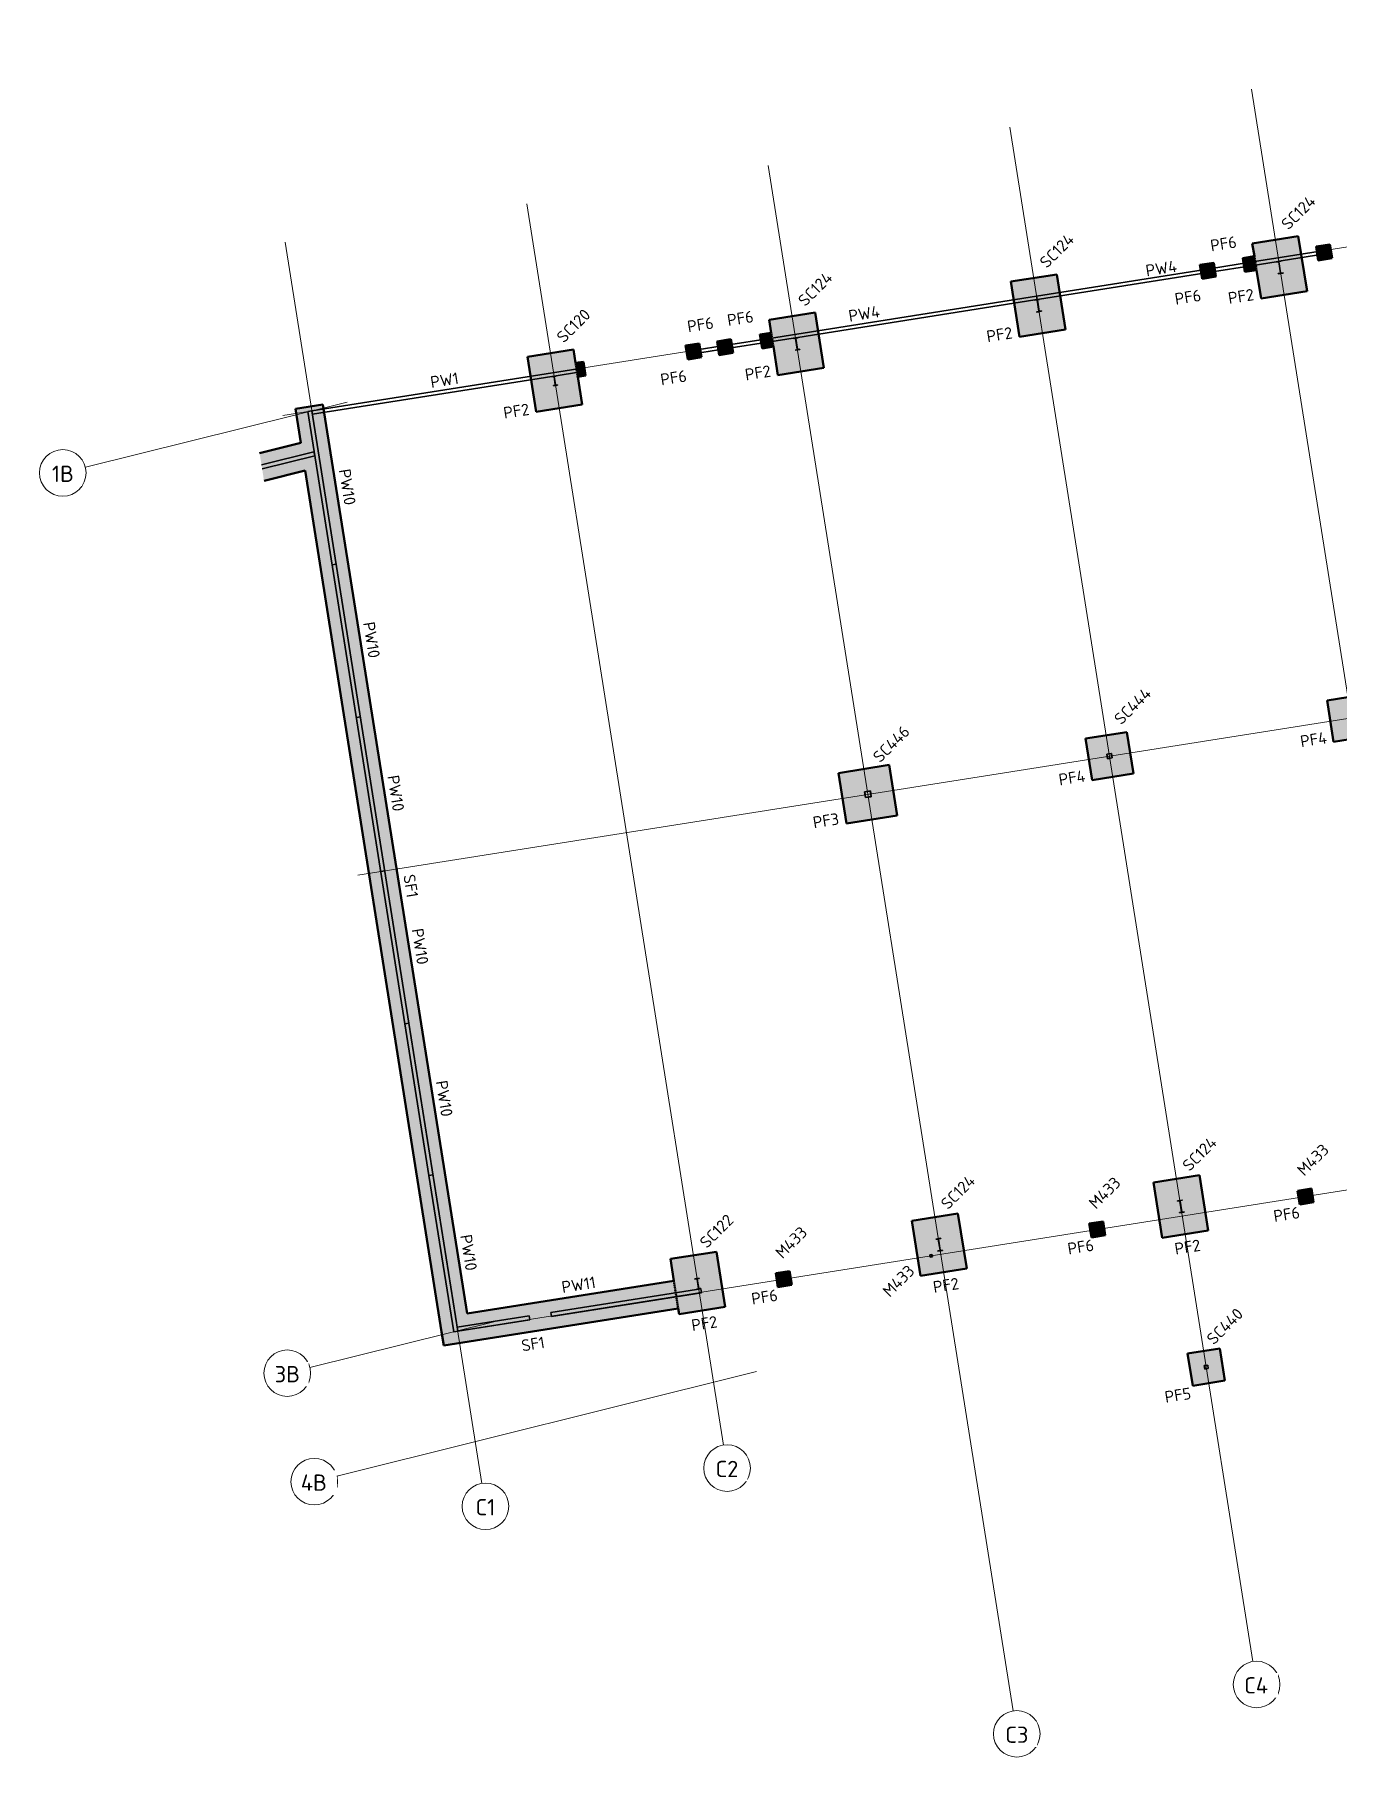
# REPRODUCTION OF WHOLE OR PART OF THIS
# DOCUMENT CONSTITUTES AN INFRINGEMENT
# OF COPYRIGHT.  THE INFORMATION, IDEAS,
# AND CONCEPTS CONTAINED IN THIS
# Model space of a CAD drawing. Header units: millimetres. Extents: x 705 to 138461, y 9938 to 4059809.
# Drawn here: x 21447 to 77425, y 3980564 to 4054690 of the extents above; entities that cross this region are included whole.
import ezdxf

# ---------------------------------------------------------------- set-up
doc = ezdxf.new("R2010")
doc.units = ezdxf.units.MM
doc.linetypes.add('Hidden Half', pattern=[3, 2, -1])
for name, color, linetype, lineweight in [('A-200-A_WALL', 211, 'Continuous', 18), ('A-200-M_WALL_EXT', 113, 'Continuous', 13), ('S-160-A_FOUND', 171, 'Continuous', 18), ('S-160-M_FOUND', 171, 'Continuous', 13), ('S-160-MH_FOUND', 171, 'Hidden Half', 13), ('S-280-A_COLUMN', 171, 'Continuous', 18), ('S-280-M_COLUMN', 52, 'Continuous', 13), ('S-280-MH_COLUMN', 52, 'Hidden Half', 13), ('Z-030-M_GRID', 191, 'Continuous', 13), ('Z-033_T_GRIDREF', 31, 'Continuous', 13)]:
    doc.layers.add(name, color=color, linetype=linetype, lineweight=lineweight)
doc.styles.add('ISOCPEUR_1', font='isocpeur.ttf', dxfattribs={"height": 700})
doc.styles.add('ISOCPEUR_2', font='isocpeur.ttf', dxfattribs={"height": 500})

# ---------------------------------------------------------------- blocks, each defined once
blk = doc.blocks.new('NRP_Column-Steel-SHS - SC446 - 250x250x6_0SHS-4252457-S1_001 - FOUNDATION PLAN - PART 3')
at = {"layer": 'S-280-M_COLUMN', "lineweight": 35}
for p, q in [((125, 125), (-125, 125)), ((-125, 125), (-125, -125)), ((-119, -119), (-119, 119)), ((-119, 119), (119, 119)), ((119, 119), (119, -119)), ((125, -125), (125, 125)), ((-125, -125), (125, -125)), ((119, -119), (-119, -119))]:
    blk.add_line(p, q, dxfattribs=at)
blk = doc.blocks.new('NRP_Column-Steel-SHS - SC444 - 200x200x6_0SHS-3967238-S1_001 - FOUNDATION PLAN - PART 3')
at = {"layer": 'S-280-M_COLUMN', "lineweight": 35}
for p, q in [((100, 100), (-100, 100)), ((-100, 100), (-100, -100)), ((-94, -94), (-94, 94)), ((-94, 94), (94, 94)), ((94, 94), (94, -94)), ((100, -100), (100, 100)), ((-100, -100), (100, -100)), ((94, -94), (-94, -94))]:
    blk.add_line(p, q, dxfattribs=at)
blk = doc.blocks.new('NRP_Column-Steel-SHS - SC440 - 150x150x5_0SHS-4139702-S1_001 - FOUNDATION PLAN - PART 3')
at = {"layer": 'S-280-M_COLUMN', "lineweight": 35}
for p, q in [((75, 75), (-75, 75)), ((-75, 75), (-75, -75)), ((-70, -70), (-70, 70)), ((-70, 70), (70, 70)), ((70, 70), (70, -70)), ((75, -75), (75, 75)), ((-75, -75), (75, -75)), ((70, -70), (-70, -70))]:
    blk.add_line(p, q, dxfattribs=at)
blk = doc.blocks.new('NRP_Foundation-Pad Footing Fibre _v2_ - PF3 - 2200 x 2200 x 800d-3893009-S1_001 - FOUNDATION PLAN - PART 3')
at = {"layer": 'S-160-M_FOUND', "linetype": 'Hidden Half', "lineweight": 50}
blk.add_hatch(color=256, dxfattribs=at).paths.add_polyline_path([(1150, 750), (-1050, 750), (-1050, -1450), (1150, -1450)])
at = {"layer": 'S-160-M_FOUND', "lineweight": 50}
for p, q in [((1150, 750), (-1050, 750)), ((-1050, 750), (-1050, -1450)), ((1150, -1450), (1150, 750)), ((-1050, -1450), (1150, -1450))]:
    blk.add_line(p, q, dxfattribs=at)
blk = doc.blocks.new('NRP_Foundation-Pad Footing Fibre _v2_ - PF4 -1800 x 1800 x 400d-3893011-S1_001 - FOUNDATION PLAN - PART 3')
at = {"layer": 'S-160-M_FOUND', "linetype": 'Hidden Half', "lineweight": 50}
blk.add_hatch(color=256, dxfattribs=at).paths.add_polyline_path([(-850, 550), (-850, -1250), (950, -1250), (950, 550), (604, 550)])
at = {"layer": 'S-160-M_FOUND', "lineweight": 50}
for p, q in [((950, 550), (-850, 550)), ((-850, 550), (-850, -1250)), ((950, -1250), (950, 550)), ((-850, -1250), (950, -1250))]:
    blk.add_line(p, q, dxfattribs=at)
blk = doc.blocks.new('NRP_Foundation-Pad Footing Fibre _v2_ - PF5 -1400 x 1400 x 400d-3893014-S1_001 - FOUNDATION PLAN - PART 3')
at = {"layer": 'S-160-M_FOUND', "linetype": 'Hidden Half', "lineweight": 50}
blk.add_hatch(color=256, dxfattribs=at).paths.add_polyline_path([(750, 350), (-650, 350), (-650, -1050), (750, -1050)])
at = {"layer": 'S-160-M_FOUND', "lineweight": 50}
for p, q in [((750, 350), (-650, 350)), ((-650, 350), (-650, -1050)), ((750, -1050), (750, 350)), ((-650, -1050), (750, -1050))]:
    blk.add_line(p, q, dxfattribs=at)
blk = doc.blocks.new('NRP_Foundation-Pad Footing Fibre _v2_ - PF2 -2400 x 2000 x 600d-3893007-S1_001 - FOUNDATION PLAN - PART 3')
at = {"layer": 'S-160-M_FOUND', "linetype": 'Hidden Half', "lineweight": 50}
blk.add_hatch(color=256, dxfattribs=at).paths.add_polyline_path([(1250, -1350), (1250, 650), (-1150, 650), (-1150, -1350)])
at = {"layer": 'S-160-M_FOUND', "lineweight": 50}
for p, q in [((1250, 650), (-1150, 650)), ((-1150, 650), (-1150, -1350)), ((1250, -1350), (1250, 650)), ((-1150, -1350), (1250, -1350))]:
    blk.add_line(p, q, dxfattribs=at)
blk = doc.blocks.new('NRP_Column-Steel-SHS - M433 - 100x100x5_0SHS-4136138-S1_001 - FOUNDATION PLAN - PART 3')
at = {"layer": 'S-280-M_COLUMN', "lineweight": 35}
for p, q in [((50, 50), (-50, 50)), ((-50, 50), (-50, -50)), ((-45, -45), (-45, 45)), ((-45, 45), (45, 45)), ((45, 45), (45, -45)), ((50, -50), (50, 50)), ((-50, -50), (50, -50)), ((45, -45), (-45, -45))]:
    blk.add_line(p, q, dxfattribs=at)
blk = doc.blocks.new('NRP_Column-Steel-SHS - M433 - 100x100x5_0SHS-4136147-S1_001 - FOUNDATION PLAN - PART 3')
at = {"layer": 'S-280-M_COLUMN', "lineweight": 35}
for p, q in [((50, 50), (-50, 50)), ((-50, 50), (-50, -50)), ((-45, -45), (-45, 45)), ((-45, 45), (45, 45)), ((45, 45), (45, -45)), ((50, -50), (50, 50)), ((-50, -50), (50, -50)), ((45, -45), (-45, -45))]:
    blk.add_line(p, q, dxfattribs=at)
blk = doc.blocks.new('NRP_Column-Steel-SHS - M433 - 100x100x5_0SHS-4234781-S1_001 - FOUNDATION PLAN - PART 3')
at = {"layer": 'S-280-M_COLUMN', "lineweight": 35}
for p, q in [((50, 50), (-50, 50)), ((-50, 50), (-50, -50)), ((-45, -45), (-45, 45)), ((-45, 45), (45, 45)), ((45, 45), (45, -45)), ((50, -50), (50, 50)), ((-50, -50), (50, -50)), ((45, -45), (-45, -45))]:
    blk.add_line(p, q, dxfattribs=at)
blk = doc.blocks.new('NRP_Column-Steel-SHS - M433 - 100x100x5_0SHS-4136124-S1_001 - FOUNDATION PLAN - PART 3')
at = {"layer": 'S-280-M_COLUMN', "lineweight": 35}
for p, q in [((50, 50), (-50, 50)), ((-50, 50), (-50, -50)), ((-45, -45), (-45, 45)), ((-45, 45), (45, 45)), ((45, 45), (45, -45)), ((50, -50), (50, 50)), ((-50, -50), (50, -50)), ((45, -45), (-45, -45))]:
    blk.add_line(p, q, dxfattribs=at)
blk = doc.blocks.new('NRP_Foundation-Pad Footing Fibre _v2_ - PF6 -600 x 600 x 400d-3914141-S1_001 - FOUNDATION PLAN - PART 3')
at = {"layer": 'S-160-M_FOUND', "linetype": 'Hidden Half', "lineweight": 50}
blk.add_hatch(color=256, dxfattribs=at).paths.add_polyline_path([(350, -50), (-250, -50), (-250, -650), (350, -650)])
at = {"layer": 'S-160-M_FOUND', "lineweight": 50}
for p, q in [((350, -50), (-250, -50)), ((-250, -50), (-250, -650)), ((-250, -650), (350, -650)), ((350, -650), (350, -50))]:
    blk.add_line(p, q, dxfattribs=at)
blk = doc.blocks.new('NRP_Column-Steel-UB - SC122 - 460UB74_6-V1-S1_001 - FOUNDATION PLAN - PART 3')
at = {"layer": 'S-280-M_COLUMN', "lineweight": 35}
for p, q in [((95, 457.4), (-95, 457.4)), ((-95, 457.4), (-95, 442.9)), ((-95, 442.9), (-15.95, 442.9)), ((-15.95, 14.5), (-95, 14.5)), ((-95, 14.5), (-95, 0)), ((-95, 0), (95, 0)), ((-4.55, 431.5), (-4.55, 25.9)), ((4.55, 25.9), (4.55, 431.5)), ((15.95, 442.9), (95, 442.9)), ((95, 14.5), (15.95, 14.5)), ((95, 442.9), (95, 457.4)), ((95, 0), (95, 14.5))]:
    blk.add_line(p, q, dxfattribs=at)
for centre, start, end in [((-15.95, 431.5), 0, 90), ((-15.95, 25.9), 270, 0), ((15.95, 431.5), 90, 180), ((15.95, 25.9), 180, 270)]:
    blk.add_arc(centre, 11.4, start, end, dxfattribs=at)
at = {"layer": 'S-280-MH_COLUMN', "lineweight": 35}
for centre, start, end in [((-15.95, 431.5), 0, 90), ((-15.95, 25.9), 270, 0), ((15.95, 431.5), 90, 180), ((15.95, 25.9), 180, 270)]:
    blk.add_arc(centre, 11.4, start, end, dxfattribs=at)
blk = doc.blocks.new('NRP_Column-Steel-UB - SC120 - 410UB59_7-V2-S1_001 - FOUNDATION PLAN - PART 3')
at = {"layer": 'S-280-M_COLUMN', "lineweight": 35}
for p, q in [((89, 406.4), (-89, 406.4)), ((-89, 406.4), (-89, 393.6)), ((-89, 393.6), (-15.3, 393.6)), ((-15.3, 12.8), (-89, 12.8)), ((-89, 12.8), (-89, 0)), ((-89, 0), (89, 0)), ((-3.9, 382.2), (-3.9, 24.2)), ((3.9, 24.2), (3.9, 382.2)), ((15.3, 393.6), (89, 393.6)), ((89, 12.8), (15.3, 12.8)), ((89, 393.6), (89, 406.4)), ((89, 0), (89, 12.8))]:
    blk.add_line(p, q, dxfattribs=at)
for centre, start, end in [((-15.3, 382.2), 0, 90), ((-15.3, 24.2), 270, 0), ((15.3, 382.2), 90, 180), ((15.3, 24.2), 180, 270)]:
    blk.add_arc(centre, 11.4, start, end, dxfattribs=at)
at = {"layer": 'S-280-MH_COLUMN', "lineweight": 35}
for centre, start, end in [((-15.3, 382.2), 0, 90), ((-15.3, 24.2), 270, 0), ((15.3, 382.2), 90, 180), ((15.3, 24.2), 180, 270)]:
    blk.add_arc(centre, 11.4, start, end, dxfattribs=at)
blk = doc.blocks.new('NRP_Column-Steel-UB - SC124 - 530UB82_0-V3-S1_001 - FOUNDATION PLAN - PART 3')
at = {"layer": 'S-280-M_COLUMN', "lineweight": 35}
for p, q in [((104.5, 528.2), (-104.5, 528.2)), ((-104.5, 528.2), (-104.5, 515)), ((-104.5, 515), (-18.8, 515)), ((-18.8, 13.2), (-104.5, 13.2)), ((-104.5, 13.2), (-104.5, 0)), ((-104.5, 0), (104.5, 0)), ((-4.8, 501), (-4.8, 27.2)), ((4.8, 27.2), (4.8, 501)), ((18.8, 515), (104.5, 515)), ((104.5, 13.2), (18.8, 13.2)), ((104.5, 515), (104.5, 528.2)), ((104.5, 0), (104.5, 13.2))]:
    blk.add_line(p, q, dxfattribs=at)
for centre, start, end in [((-18.8, 501), 0, 90), ((-18.8, 27.2), 270, 0), ((18.8, 501), 90, 180), ((18.8, 27.2), 180, 270)]:
    blk.add_arc(centre, 14, start, end, dxfattribs=at)
at = {"layer": 'S-280-MH_COLUMN', "lineweight": 35}
for centre, start, end in [((-18.8, 501), 0, 90), ((-18.8, 27.2), 270, 0), ((18.8, 501), 90, 180), ((18.8, 27.2), 180, 270)]:
    blk.add_arc(centre, 14, start, end, dxfattribs=at)
blk = doc.blocks.new('Grid - NRP_Grid-Head-320187-S1_001 - FOUNDATION PLAN - PART 3')
at = {"layer": 'Z-033_T_GRIDREF'}
blk.add_circle((0, 0), 5, dxfattribs=at)

msp = doc.modelspace()

# ---------------------------------------------------------------- hatches: boundary and pattern name
at = {"layer": 'S-160-M_FOUND'}
for points in [[(74102, 4043348), (76077, 4043661), (75701, 4046031), (73726, 4045718), (74052, 4043661)], [(73411, 4044493), (73908, 4044572), (73814, 4045164), (73317, 4045086)], [(77149, 4045085), (77055, 4045678), (76463, 4045584), (76557, 4044991)], [(72160, 4044295), (72067, 4044887), (71474, 4044794), (71568, 4044201)], [(53360, 4040063), (55335, 4040375), (54960, 4042746), (52985, 4042433), (53311, 4040375)], [(50080, 4040833), (49986, 4041426), (49393, 4041332), (49487, 4040739)], [(51433, 4041012), (51339, 4041604), (50746, 4041511), (50840, 4040918)], [(53166, 4041286), (53072, 4041879), (52589, 4041802), (52683, 4041210)], [(42980, 4038480), (44955, 4038793), (44580, 4041163), (42604, 4040851), (42741, 4039991)], [(45101, 4040044), (45007, 4040637), (44672, 4040584), (44765, 4039991)], [(38923, 3998975), (40108, 3999162), (33829, 4038806), (32644, 4038618), (32875, 4037157), (33408, 4037290), (33699, 4036126), (33063, 4035967), (38799, 3999755)], [(31298, 4035525), (33699, 4036126), (33408, 4037290), (31110, 4036715), (31254, 4035806)], [(61088, 4004056), (59113, 4003743), (59488, 4001373), (61464, 4001686)], [(49117, 3999730), (51093, 4000043), (50717, 4002414), (48742, 4002101), (49079, 3999976)], [(39017, 3998382), (49079, 3999976), (48891, 4001161), (40014, 3999755), (40108, 3999162), (38923, 3998975)]]:
    msp.add_hatch(color=256, dxfattribs=at).paths.add_polyline_path(points)

# ---------------------------------------------------------------- linework, layer by layer
at = {"layer": 'A-200-M_WALL_EXT', "lineweight": 35}
for p, q in [((76819, 4045412), (73733, 4044924)), ((74963, 4044967), (76842, 4045264)), ((76842, 4045264), (76819, 4045412)), ((71890, 4044632), (64466, 4043456)), ((64593, 4043324), (71913, 4044484)), ((71913, 4044484), (71890, 4044632)), ((73733, 4044924), (73756, 4044775)), ((73756, 4044775), (74757, 4044934)), ((64466, 4043456), (52992, 4041638)), ((54222, 4041681), (64386, 4043291)), ((64466, 4043456), (64489, 4043308)), ((64489, 4043308), (64466, 4043456)), ((52992, 4041638), (53015, 4041490)), ((53015, 4041490), (54016, 4041649)), ((51149, 4041346), (49710, 4041119)), ((49710, 4041119), (49733, 4040970)), ((49733, 4040970), (51172, 4041198)), ((51172, 4041198), (51149, 4041346)), ((44772, 4040336), (33354, 4038528)), ((33377, 4038380), (43660, 4040008)), ((43836, 4040036), (44795, 4040188)), ((44795, 4040188), (44772, 4040336)), ((33354, 4038528), (33181, 4038501)), ((33181, 4038501), (37346, 4012203)), ((33354, 4038528), (33377, 4038380)), ((37519, 4012231), (33354, 4038528)), ((33439, 4036769), (31190, 4036207)), ((31218, 4036033), (33482, 4036600)), ((33482, 4036600), (33439, 4036769)), ((34397, 4031943), (34224, 4031916)), ((35435, 4025392), (35262, 4025364)), ((36310, 4018747), (36483, 4018774)), ((37519, 4012231), (37346, 4012203)), ((37346, 4012203), (37519, 4012231)), ((37346, 4012203), (38379, 4005685)), ((39615, 3998996), (37519, 4012231)), ((38552, 4005712), (38379, 4005685)), ((38379, 4005685), (38552, 4005712)), ((38379, 4005685), (39443, 3998968)), ((49865, 4000796), (43607, 3999805)), ((43634, 3999632), (50080, 4000653)), ((50080, 4000653), (50053, 4000826)), ((42688, 3999660), (39588, 3999169)), ((39588, 3999169), (39615, 3998996)), ((39615, 3998996), (42716, 3999487)), ((42716, 3999487), (42688, 3999660)), ((43607, 3999805), (43634, 3999632)), ((39443, 3998968), (39615, 3998996))]:
    msp.add_line(p, q, dxfattribs=at)
at = {"layer": 'A-200-M_WALL_EXT', "color": 250, "lineweight": 35}
for p, q in [((71890, 4044632), (73733, 4044924)), ((73756, 4044775), (71913, 4044484)), ((51149, 4041346), (52992, 4041638)), ((53015, 4041490), (51172, 4041198))]:
    msp.add_line(p, q, dxfattribs=at)
at = {"layer": 'S-160-M_FOUND', "lineweight": 50}
for p, q in [((75701, 4046031), (73726, 4045718)), ((76077, 4043661), (75701, 4046031)), ((73814, 4045164), (73317, 4045086)), ((73317, 4045086), (73411, 4044493)), ((73726, 4045718), (73814, 4045164)), ((77055, 4045678), (76463, 4045584)), ((76463, 4045584), (76557, 4044991)), ((76557, 4044991), (77149, 4045085)), ((77149, 4045085), (77055, 4045678)), ((72067, 4044887), (71474, 4044794)), ((71474, 4044794), (71568, 4044201)), ((72160, 4044295), (72067, 4044887)), ((73411, 4044493), (73908, 4044572)), ((73908, 4044572), (74102, 4043348)), ((71568, 4044201), (72160, 4044295)), ((74102, 4043348), (76077, 4043661)), ((54960, 4042746), (52985, 4042433)), ((52985, 4042433), (53072, 4041879)), ((55335, 4040375), (54960, 4042746)), ((49986, 4041426), (49393, 4041332)), ((50080, 4040833), (49986, 4041426)), ((51339, 4041604), (50746, 4041511)), ((50746, 4041511), (50840, 4040918)), ((51433, 4041012), (51339, 4041604)), ((53072, 4041879), (52589, 4041802)), ((52589, 4041802), (52683, 4041210)), ((44580, 4041163), (42604, 4040851)), ((42604, 4040851), (42980, 4038480)), ((44672, 4040584), (44580, 4041163)), ((45007, 4040637), (44672, 4040584)), ((45101, 4040044), (45007, 4040637)), ((49393, 4041332), (49487, 4040739)), ((49487, 4040739), (50080, 4040833)), ((50840, 4040918), (51433, 4041012)), ((52683, 4041210), (53166, 4041286)), ((53166, 4041286), (53360, 4040063)), ((44765, 4039991), (45101, 4040044)), ((44955, 4038793), (44765, 4039991)), ((53360, 4040063), (55335, 4040375)), ((32644, 4038618), (33829, 4038806)), ((32644, 4038618), (32875, 4037157)), ((40014, 3999755), (33829, 4038806)), ((42980, 4038480), (44955, 4038793)), ((32875, 4037157), (31110, 4036715)), ((31298, 4035525), (33063, 4035967)), ((33063, 4035967), (38923, 3998975)), ((61088, 4004056), (59113, 4003743)), ((59113, 4003743), (59488, 4001373)), ((61464, 4001686), (61088, 4004056)), ((50717, 4002414), (48742, 4002101)), ((48742, 4002101), (48891, 4001161)), ((51093, 4000043), (50717, 4002414)), ((59488, 4001373), (61464, 4001686)), ((48891, 4001161), (40014, 3999755)), ((39017, 3998382), (49079, 3999976)), ((49079, 3999976), (49117, 3999730)), ((49117, 3999730), (51093, 4000043)), ((39017, 3998382), (38923, 3998975))]:
    msp.add_line(p, q, dxfattribs=at)
at = {"layer": 'S-160-MH_FOUND', "lineweight": 50}
for p, q in [((73814, 4045164), (73908, 4044572)), ((53072, 4041879), (53166, 4041286)), ((44765, 4039991), (44672, 4040584)), ((49079, 3999976), (48891, 4001161))]:
    msp.add_line(p, q, dxfattribs=at)
at = {"layer": 'Z-030-M_GRID'}
for p, q in [((32100, 4038329), (135391, 4054690)), ((84200, 3985981), (73689, 4052347)), ((73754, 3984816), (63318, 4050704)), ((63459, 3982695), (52947, 4049061)), ((51020, 3994109), (42577, 4047419)), ((40650, 3992466), (32206, 4045776)), ((35322, 4018590), (133201, 4034093)), ((39615, 3999021), (136329, 4014340))]:
    msp.add_line(p, q, dxfattribs=at)

# ---------------------------------------------------------------- block references
at = {"layer": 'S-160-M_FOUND', "lineweight": 50}
for name, p, rotation in [('NRP_Foundation-Pad Footing Fibre _v2_ - PF2 -2400 x 2000 x 600d-3893007-S1_001 - FOUNDATION PLAN - PART 3', (64193, 4042943), 99.00032838820574), ('NRP_Foundation-Pad Footing Fibre _v2_ - PF4 -1800 x 1800 x 400d-3893011-S1_001 - FOUNDATION PLAN - PART 3', (77628, 4025241), 99.0003283881442), ('NRP_Foundation-Pad Footing Fibre _v2_ - PF4 -1800 x 1800 x 400d-3893011-S1_001 - FOUNDATION PLAN - PART 3', (67257, 4023598), 99.0003283881442), ('NRP_Foundation-Pad Footing Fibre _v2_ - PF3 - 2200 x 2200 x 800d-3893009-S1_001 - FOUNDATION PLAN - PART 3', (56886, 4021955), 99.0003283881442), ('NRP_Foundation-Pad Footing Fibre _v2_ - PF2 -2400 x 2000 x 600d-3893007-S1_001 - FOUNDATION PLAN - PART 3', (70321, 4004253), 99.00032838820592), ('NRP_Foundation-Pad Footing Fibre _v2_ - PF6 -600 x 600 x 400d-3914141-S1_001 - FOUNDATION PLAN - PART 3', (76351, 4004890), 279.0003283881451), ('NRP_Foundation-Pad Footing Fibre _v2_ - PF6 -600 x 600 x 400d-3914141-S1_001 - FOUNDATION PLAN - PART 3', (67408, 4003476), 279.0003283881451), ('NRP_Foundation-Pad Footing Fibre _v2_ - PF6 -600 x 600 x 400d-3914141-S1_001 - FOUNDATION PLAN - PART 3', (53275, 4001134), 99.00032838814522), ('NRP_Foundation-Pad Footing Fibre _v2_ - PF5 -1400 x 1400 x 400d-3893014-S1_001 - FOUNDATION PLAN - PART 3', (71647, 3997796), 9.000328388145308)]:
    msp.add_blockref(name, p, dxfattribs=dict(at, rotation=rotation))
at = {"layer": 'S-280-M_COLUMN', "lineweight": 35}
for name, p, rotation in [('NRP_Column-Steel-SHS - SC444 - 200x200x6_0SHS-3967238-S1_001 - FOUNDATION PLAN - PART 3', (67595, 4023702), 9.000328388097001), ('NRP_Column-Steel-SHS - SC446 - 250x250x6_0SHS-4252457-S1_001 - FOUNDATION PLAN - PART 3', (57224, 4022059), 9.000328388097001), ('NRP_Column-Steel-SHS - M433 - 100x100x5_0SHS-4136147-S1_001 - FOUNDATION PLAN - PART 3', (76013, 4004786), 9.000328388147217), ('NRP_Column-Steel-SHS - M433 - 100x100x5_0SHS-4136138-S1_001 - FOUNDATION PLAN - PART 3', (67071, 4003370), 9.000328388147217), ('NRP_Column-Steel-SHS - M433 - 100x100x5_0SHS-4234781-S1_001 - FOUNDATION PLAN - PART 3', (59933, 4002239), 9.000328388147217), ('NRP_Column-Steel-SHS - M433 - 100x100x5_0SHS-4136124-S1_001 - FOUNDATION PLAN - PART 3', (53615, 4001239), 9.000328388147217), ('NRP_Column-Steel-SHS - SC440 - 150x150x5_0SHS-4139702-S1_001 - FOUNDATION PLAN - PART 3', (71752, 3997459), 9.000328388088137)]:
    msp.add_blockref(name, p, dxfattribs=dict(at, rotation=rotation))
at = {"layer": 'S-280-MH_COLUMN', "lineweight": 35}
for name, p, rotation in [('NRP_Column-Steel-UB - SC124 - 530UB82_0-V3-S1_001 - FOUNDATION PLAN - PART 3', (74860, 4044950), 189.0003283882161), ('NRP_Column-Steel-UB - SC124 - 530UB82_0-V3-S1_001 - FOUNDATION PLAN - PART 3', (64489, 4043308), 189.0003283882161), ('NRP_Column-Steel-UB - SC124 - 530UB82_0-V3-S1_001 - FOUNDATION PLAN - PART 3', (54119, 4041665), 189.0003283882161), ('NRP_Column-Steel-UB - SC120 - 410UB59_7-V2-S1_001 - FOUNDATION PLAN - PART 3', (43748, 4040022), 189.0003283882161), ('NRP_Column-Steel-UB - SC124 - 530UB82_0-V3-S1_001 - FOUNDATION PLAN - PART 3', (70700, 4004096), 9.000328388147217), ('NRP_Column-Steel-UB - SC124 - 530UB82_0-V3-S1_001 - FOUNDATION PLAN - PART 3', (60329, 4002454), 9.000328388147217), ('NRP_Column-Steel-UB - SC122 - 460UB74_6-V1-S1_001 - FOUNDATION PLAN - PART 3', (49959, 4000811), 9.000328388147217)]:
    msp.add_blockref(name, p, dxfattribs=dict(at, rotation=rotation))
at = {"layer": 'Z-033_T_GRIDREF', "xscale": 199.9999999999999, "yscale": 199.9999999999999, "zscale": 199.9999999999999}
for p, rotation in [((22659, 4035862), 283.9934690902114), ((32294, 3997197), 103.9934690902125), ((51177, 3993121), 9.000328388145428), ((33456, 3992537), 103.9934690902145), ((40806, 3991479), 9.000328388145428), ((73910, 3983828), 9.000328388145594), ((63615, 3981708), 9.000328388145308)]:
    msp.add_blockref('Grid - NRP_Grid-Head-320187-S1_001 - FOUNDATION PLAN - PART 3', p, dxfattribs=dict(at, rotation=rotation))

# ---------------------------------------------------------------- texts
at = {"layer": 'A-200-A_WALL', "lineweight": 13, "char_height": 500, "attachment_point": 1, "style": 'ISOCPEUR_2'}
for s, insert, width, rotation in [('PW4', (69111, 4044789), 1635.44, 9.00033), ('PW4', (56357, 4042842), 1635.44, 9.00033), ('PW1', (38405, 4039998), 1459.07, 9.00033), ('PW10', (35001, 4036069), 1891.98, 279.00031), ('PW10', (36041, 4029501), 1891.98, 279.00031), ('PW10', (37084, 4022917), 1891.98, 279.00031), ('PW10', (38126, 4016336), 1891.98, 279.00031), ('PW10', (39161, 4009805), 1891.98, 279.00031), ('PW10', (40209, 4003188), 1891.98, 279.00031), ('PW11', (44039, 4001131), 1763.71, 9.00033)]:
    msp.add_mtext(s, dxfattribs=dict(at, insert=insert, width=width, rotation=rotation))
at = {"layer": 'S-160-A_FOUND', "lineweight": 13, "char_height": 500, "attachment_point": 1, "style": 'ISOCPEUR_2'}
for s, insert, width, rotation in [('PF6', (71888, 4045863), 1346.83, 9.00033), ('PF6', (70362, 4043570), 1346.83, 9.00033), ('PF2', (72652, 4043606), 1346.83, 9.00033), ('PF6', (49434, 4042387), 1346.83, 9.00033), ('PF6', (51148, 4042658), 1346.83, 9.00033), ('PF2', (62282, 4041963), 1346.83, 9.00033), ('PF6', (48281, 4040108), 1346.83, 9.00033), ('PF2', (51911, 4040320), 1346.83, 9.00033), ('PF2', (41540, 4038678), 1346.83, 9.00033), ('PF4', (75749, 4024570), 1394.94, 9.00033), ('PF4', (65378, 4022927), 1394.94, 9.00033), ('PF3', (54827, 4021088), 1346.83, 9.00033), ('SF1', (37770, 4018657), 1218.56, 279.00033), ('PF6', (74601, 4004180), 1346.83, 9.00033), ('PF6', (65761, 4002780), 1346.83, 9.00033), ('PF2', (70355, 4002776), 1346.83, 9.00033), ('PF6', (52186, 4000630), 1346.83, 9.00033), ('PF2', (59984, 4001134), 1346.83, 9.00033), ('PF2', (49613, 3999491), 1346.83, 9.00033), ('SF1', (42312, 3998619), 1218.56, 9.00033), ('PF5', (69929, 3996411), 1346.83, 9.00033)]:
    msp.add_mtext(s, dxfattribs=dict(at, insert=insert, width=width, rotation=rotation))
at = {"layer": 'S-280-A_COLUMN', "lineweight": 13, "char_height": 500, "attachment_point": 1, "rotation": 45, "style": 'ISOCPEUR_2'}
for s, insert, width in [('SC124', (74918, 4046616), 2132.49), ('SC124', (64547, 4044973), 2132.49), ('SC124', (54176, 4043331), 2132.49), ('SC120', (43810, 4041762), 2084.39), ('SC444', (67745, 4025363), 2356.96), ('SC446', (57389, 4023734), 2308.86), ('SC124', (70675, 4006184), 2132.49), ('M433', (75599, 4005983), 1891.98), ('SC124', (60304, 4004541), 2132.49), ('M433', (66657, 4004566), 1891.98), ('SC122', (49953, 4002877), 2084.39), ('M433', (53201, 4002435), 1891.98), ('M433', (57808, 4000781), 1891.98), ('SC440', (71716, 3998734), 2308.86)]:
    msp.add_mtext(s, dxfattribs=dict(at, insert=insert, width=width))

# ---------------------------------------------------------------- next in the draw order: texts
at = {"layer": 'Z-033_T_GRIDREF', "char_height": 700, "attachment_point": 1, "style": 'ISOCPEUR_1', "bg_fill": 3, "box_fill_scale": 1.25, "bg_fill_color": 256, "bg_fill_true_color": 13158600, "bg_fill_transparency": 0}
for s, insert, width in [('1B', (22191, 4036173), 1122.36), ('3B', (31756, 3997506), 1282.7), ('4B', (32878, 3992846), 1378.9), ('C1', (40375, 3991791), 1026.16), ('C4', (73374, 3984140), 1282.7), ('C3', (63119, 3982020), 1186.5)]:
    msp.add_mtext(s, dxfattribs=dict(at, insert=insert, width=width))

# ---------------------------------------------------------------- next in the draw order: linework, layer by layer
at = {"layer": 'Z-030-M_GRID'}
for p, q in [((23629, 4036104), (34866, 4038904)), ((41279, 3999436), (33265, 3997439)), ((52438, 3997268), (34426, 3992779))]:
    msp.add_line(p, q, dxfattribs=at)

# ---------------------------------------------------------------- next in the draw order: texts
at = {"layer": 'Z-033_T_GRIDREF', "insert": (50680, 3993433), "char_height": 700, "width": 1186.5, "attachment_point": 1, "style": 'ISOCPEUR_1', "bg_fill": 3, "box_fill_scale": 1.25, "bg_fill_color": 256, "bg_fill_true_color": 13158600, "bg_fill_transparency": 0}
msp.add_mtext('C2', dxfattribs=at)

doc.saveas('drawing.dxf')
